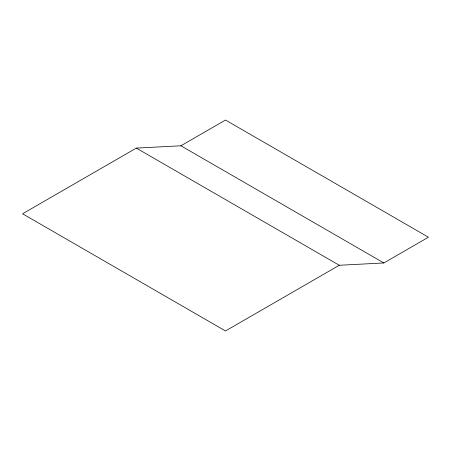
<?xml version="1.0" encoding="UTF-8"?>
<svg xmlns="http://www.w3.org/2000/svg" width="451" height="451" viewBox="0 0 451 451"><rect width="100%" height="100%" fill="white"/><g stroke="black" fill="none" stroke-linecap="round" stroke-linejoin="round"><path stroke-width="0.68" d="M136.326 148.097L22.55 213.785L225.5 330.955L339.276 265.267L383.863 262.961L428.45 237.215L225.5 120.045L180.913 145.786L136.326 148.097L339.276 265.267M180.913 145.786L383.863 262.961"/></g></svg>
